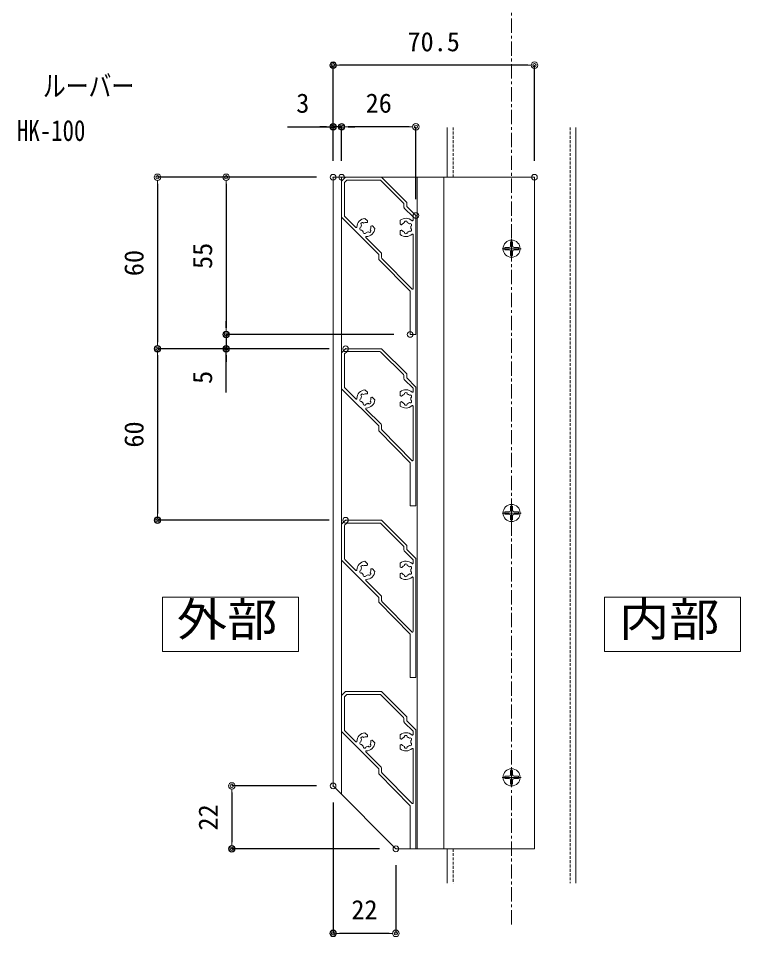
# Model space of a CAD drawing. Units: millimetres, scale not verified. Extents: x -1682 to 1682, y -1188 to 1188.
# Drawn here: x 262 to 767, y 50 to 693 of the extents above; entities that cross this region are included whole.
import ezdxf
from ezdxf.enums import TextEntityAlignment as Align

# ---------------------------------------------------------------- set-up
doc = ezdxf.new("R2010")
doc.units = ezdxf.units.MM
doc.header["$LTSCALE"] = 8
doc.header["$PDMODE"] = 32
doc.header["$PDSIZE"] = 4
doc.linetypes.add('USER1', pattern=[2, 1.25, -0.25, 0.25, -0.25])
doc.linetypes.add('USER3', pattern=[0.375, 0.25, -0.125])
for name, color, linetype, lineweight in [('0-0_0', 7, 'Continuous', 18), ('0-1_DEFPOINTS', 7, 'Continuous', 18), ('0-6_6ﾊｯﾁﾝｸﾞ', 4, 'Continuous', 18), ('0-8_3中心線', 2, 'USER1', 18), ('0-C_P4-12', 7, 'Continuous', 18), ('0-E_4アルミ', 6, 'Continuous', 18), ('1-1_HACH', 7, 'Continuous', 18), ('1-2_2躯体隠れ', 6, 'USER3', 18)]:
    doc.layers.add(name, color=color, linetype=linetype, lineweight=lineweight)
doc.layers.add('0-A_1手摺寸法', color=7, linetype='Continuous')
doc.styles.add('ＭＳ ゴシック', font='')
doc.styles.get('ＭＳ ゴシック').set_extended_font_data('MS Gothic')

# ---------------------------------------------------------------- blocks, each defined once
blk = doc.blocks.new('_ORIGIN2')
at = {"layer": '0-0_0'}
blk.add_line((-0.5, 0), (-1, 0), dxfattribs=at)
for radius in [0.5, 0.25]:
    blk.add_circle((0, 0), radius, dxfattribs=at)
blk = doc.blocks.new('D46')
at = {"layer": '0-1_DEFPOINTS'}
for p in [(527.418, -1162.07), (452.53, -1272.07), (581.418, -1272.07)]:
    blk.add_point(p, dxfattribs=at)
at = {"layer": '0-A_1手摺寸法'}
for p, q in [((515.918, -1162.07), (452.53, -1162.07)), ((452.53, -1166.67), (452.53, -1267.47)), ((569.918, -1272.07), (452.53, -1272.07))]:
    blk.add_line(p, q, dxfattribs=at)
at = {"layer": '0-A_1手摺寸法', "xscale": 4.6, "yscale": 4.6}
for p, rotation in [((452.53, -1162.07), 90), ((452.53, -1272.07), 270)]:
    blk.add_blockref('_ORIGIN2', p, dxfattribs=dict(at, rotation=rotation))
at = {"layer": '0-A_1手摺寸法', "style": 'ＭＳ ゴシック'}
blk.add_text('55', height=13.49, rotation=90, dxfattribs=at).set_placement((446.78, -1226.27), align=Align.BOTTOM_LEFT)
blk = doc.blocks.new('D47')
at = {"layer": '0-1_DEFPOINTS'}
for p in [(581.418, -1272.07), (452.53, -1282.07), (536.218, -1282.07)]:
    blk.add_point(p, dxfattribs=at)
at = {"layer": '0-A_1手摺寸法'}
for p, q in [((452.53, -1267.47), (452.53, -1262.87)), ((569.918, -1272.07), (452.53, -1272.07)), ((452.53, -1272.07), (452.53, -1282.07)), ((452.53, -1272.07), (452.53, -1282.07)), ((524.718, -1282.07), (452.53, -1282.07)), ((452.53, -1312.745), (452.53, -1282.07)), ((452.53, -1286.67), (452.53, -1291.27))]:
    blk.add_line(p, q, dxfattribs=at)
at = {"layer": '0-A_1手摺寸法', "xscale": 4.6, "yscale": 4.6}
for p, rotation in [((452.53, -1272.07), 270), ((452.53, -1282.07), 90)]:
    blk.add_blockref('_ORIGIN2', p, dxfattribs=dict(at, rotation=rotation))
at = {"layer": '0-A_1手摺寸法', "style": 'ＭＳ ゴシック'}
blk.add_text('5', height=13.49, rotation=90, dxfattribs=at).set_placement((446.78, -1306.688), align=Align.BOTTOM_LEFT)
blk = doc.blocks.new('D48')
at = {"layer": '0-1_DEFPOINTS'}
for p in [(527.418, -1162.07), (404.485, -1282.07), (536.218, -1282.07)]:
    blk.add_point(p, dxfattribs=at)
at = {"layer": '0-A_1手摺寸法'}
for p, q in [((515.918, -1162.07), (404.485, -1162.07)), ((404.485, -1166.67), (404.485, -1277.47)), ((524.718, -1282.07), (404.485, -1282.07))]:
    blk.add_line(p, q, dxfattribs=at)
at = {"layer": '0-A_1手摺寸法', "xscale": 4.6, "yscale": 4.6}
for p, rotation in [((404.485, -1162.07), 90), ((404.485, -1282.07), 270)]:
    blk.add_blockref('_ORIGIN2', p, dxfattribs=dict(at, rotation=rotation))
at = {"layer": '0-A_1手摺寸法', "style": 'ＭＳ ゴシック'}
blk.add_text('60', height=13.49, rotation=90, dxfattribs=at).set_placement((398.735, -1231.27), align=Align.BOTTOM_LEFT)
blk = doc.blocks.new('D49')
at = {"layer": '0-1_DEFPOINTS'}
for p in [(536.218, -1282.07), (404.485, -1402.07), (536.218, -1402.07)]:
    blk.add_point(p, dxfattribs=at)
at = {"layer": '0-A_1手摺寸法'}
for p, q in [((524.718, -1282.07), (404.485, -1282.07)), ((404.485, -1286.67), (404.485, -1397.47)), ((524.718, -1402.07), (404.485, -1402.07))]:
    blk.add_line(p, q, dxfattribs=at)
at = {"layer": '0-A_1手摺寸法', "xscale": 4.6, "yscale": 4.6}
for p, rotation in [((404.485, -1282.07), 90), ((404.485, -1402.07), 270)]:
    blk.add_blockref('_ORIGIN2', p, dxfattribs=dict(at, rotation=rotation))
at = {"layer": '0-A_1手摺寸法', "style": 'ＭＳ ゴシック'}
blk.add_text('60', height=13.49, rotation=90, dxfattribs=at).set_placement((398.735, -1351.27), align=Align.BOTTOM_LEFT)
blk = doc.blocks.new('D50')
at = {"layer": '0-1_DEFPOINTS'}
for p in [(527.418, -1588.07), (456.477, -1632.07), (571.418, -1632.07)]:
    blk.add_point(p, dxfattribs=at)
at = {"layer": '0-A_1手摺寸法'}
for p, q in [((515.918, -1588.07), (456.477, -1588.07)), ((456.477, -1592.67), (456.477, -1627.47)), ((559.918, -1632.07), (456.477, -1632.07))]:
    blk.add_line(p, q, dxfattribs=at)
at = {"layer": '0-A_1手摺寸法', "xscale": 4.6, "yscale": 4.6}
for p, rotation in [((456.477, -1588.07), 90), ((456.477, -1632.07), 270)]:
    blk.add_blockref('_ORIGIN2', p, dxfattribs=dict(at, rotation=rotation))
at = {"layer": '0-A_1手摺寸法', "style": 'ＭＳ ゴシック'}
blk.add_text('22', height=13.49, rotation=90, dxfattribs=at).set_placement((450.727, -1619.27), align=Align.BOTTOM_LEFT)
blk = doc.blocks.new('D51')
at = {"layer": '0-1_DEFPOINTS'}
for p in [(527.418, -1588.07), (571.418, -1632.07), (527.418, -1691.223)]:
    blk.add_point(p, dxfattribs=at)
at = {"layer": '0-A_1手摺寸法'}
for p, q in [((527.418, -1599.57), (527.418, -1691.223)), ((571.418, -1643.57), (571.418, -1691.223)), ((566.818, -1691.223), (532.018, -1691.223))]:
    blk.add_line(p, q, dxfattribs=at)
at = {"layer": '0-A_1手摺寸法', "xscale": 4.6, "yscale": 4.6, "rotation": 180}
blk.add_blockref('_ORIGIN2', (527.418, -1691.223), dxfattribs=at)
at = {"layer": '0-A_1手摺寸法', "xscale": 4.6, "yscale": 4.6}
blk.add_blockref('_ORIGIN2', (571.418, -1691.223), dxfattribs=at)
at = {"layer": '0-A_1手摺寸法', "style": 'ＭＳ ゴシック'}
blk.add_text('22', height=13.49, dxfattribs=at).set_placement((540.218, -1685.473), align=Align.BOTTOM_LEFT)
blk = doc.blocks.new('D52')
at = {"layer": '0-1_DEFPOINTS'}
for p in [(527.418, -1083.68), (527.418, -1162.07), (668.418, -1162.07)]:
    blk.add_point(p, dxfattribs=at)
at = {"layer": '0-A_1手摺寸法'}
for p, q in [((527.418, -1150.57), (527.418, -1083.68)), ((663.818, -1083.68), (532.018, -1083.68)), ((668.418, -1150.57), (668.418, -1083.68))]:
    blk.add_line(p, q, dxfattribs=at)
at = {"layer": '0-A_1手摺寸法', "xscale": 4.6, "yscale": 4.6, "rotation": 180}
blk.add_blockref('_ORIGIN2', (527.418, -1083.68), dxfattribs=at)
at = {"layer": '0-A_1手摺寸法', "xscale": 4.6, "yscale": 4.6}
blk.add_blockref('_ORIGIN2', (668.418, -1083.68), dxfattribs=at)
at = {"layer": '0-A_1手摺寸法', "style": 'ＭＳ ゴシック'}
blk.add_text('70.5', height=13.49, dxfattribs=at).set_placement((579.518, -1077.93), align=Align.BOTTOM_LEFT)
blk = doc.blocks.new('D53')
at = {"layer": '0-1_DEFPOINTS'}
for p in [(533.418, -1126.697), (533.418, -1162.07), (585.418, -1188.898)]:
    blk.add_point(p, dxfattribs=at)
at = {"layer": '0-A_1手摺寸法'}
for p, q in [((533.418, -1150.57), (533.418, -1126.697)), ((580.818, -1126.697), (538.018, -1126.697)), ((585.418, -1177.398), (585.418, -1126.697))]:
    blk.add_line(p, q, dxfattribs=at)
at = {"layer": '0-A_1手摺寸法', "xscale": 4.6, "yscale": 4.6, "rotation": 180}
blk.add_blockref('_ORIGIN2', (533.418, -1126.697), dxfattribs=at)
at = {"layer": '0-A_1手摺寸法', "xscale": 4.6, "yscale": 4.6}
blk.add_blockref('_ORIGIN2', (585.418, -1126.697), dxfattribs=at)
at = {"layer": '0-A_1手摺寸法', "style": 'ＭＳ ゴシック'}
blk.add_text('26', height=13.49, dxfattribs=at).set_placement((550.218, -1120.947), align=Align.BOTTOM_LEFT)
blk = doc.blocks.new('D54')
at = {"layer": '0-1_DEFPOINTS'}
for p in [(527.418, -1126.697), (527.418, -1162.07), (533.418, -1162.07)]:
    blk.add_point(p, dxfattribs=at)
at = {"layer": '0-A_1手摺寸法'}
for p, q in [((495.577, -1126.697), (527.418, -1126.697)), ((522.818, -1126.697), (518.218, -1126.697)), ((527.418, -1150.57), (527.418, -1126.697)), ((533.418, -1126.697), (527.418, -1126.697)), ((533.418, -1126.697), (527.418, -1126.697)), ((533.418, -1150.57), (533.418, -1126.697)), ((538.018, -1126.697), (542.618, -1126.697))]:
    blk.add_line(p, q, dxfattribs=at)
at = {"layer": '0-A_1手摺寸法', "xscale": 4.6, "yscale": 4.6}
blk.add_blockref('_ORIGIN2', (527.418, -1126.697), dxfattribs=at)
at = {"layer": '0-A_1手摺寸法', "xscale": 4.6, "yscale": 4.6, "rotation": 180}
blk.add_blockref('_ORIGIN2', (533.418, -1126.697), dxfattribs=at)
at = {"layer": '0-A_1手摺寸法', "style": 'ＭＳ ゴシック'}
blk.add_text('3', height=13.49, dxfattribs=at).set_placement((501.634, -1120.947), align=Align.BOTTOM_LEFT)
blk = doc.blocks.new('HK-100')
at = {"layer": '0-0_0'}
for p, q in [((-26, 53.6), (-24.6, 55)), ((-24.6, 55), (-12, 55)), ((-12, 55), (-3.2, 46.2)), ((-26, 53.6), (-26, 41)), ((-25, 52.979), (-25, 41.621)), ((-24.854, 53.332), (-24.332, 53.854)), ((-23.979, 54), (-12.621, 54)), ((-12.268, 53.854), (-4.346, 45.932)), ((-4.2, 45.579), (-4.2, 44.579)), ((-3.2, 46.2), (-3.2, 44.786)), ((-4.054, 44.225), (-1, 41.172)), ((-3.2, 44.786), (0, 41.586)), ((-13, 28), (-26, 41)), ((-21.038, 37.453), (-24.854, 41.268)), ((-17.852, 40.631), (-16.984, 39.762)), ((-16.998, 39.324), (-16.932, 39.569)), ((-5.5, 39.948), (-5.5, 38.72)), ((-1, 41.172), (-1, 40.593)), ((0, 41.586), (0, 0)), ((-15.626, 37.952), (-15.381, 38.018)), ((-14.319, 37.098), (-15.188, 37.966)), ((-5.5, 34.952), (-5.5, 36.18)), ((-5.18, 38.42), (-5.4, 38.547)), ((-5.18, 36.48), (-5.4, 36.353)), ((-1, 34.946), (-1, 15.995)), ((-12, 28.207), (-12, 26.885)), ((-2, 0), (0, 0))]:
    blk.add_line(p, q, dxfattribs=at)
blk.add_lwpolyline([(-13, 28), (-13, 26.28), (-2, 15.101), (-2, 0)], dxfattribs=at)
for centre, radius, start, end in [((-24.5, 52.979), 0.5, 135, 180), ((-23.979, 53.5), 0.5, 90, 135), ((-12.621, 53.5), 0.5, 45, 90), ((-4.7, 45.579), 0.5, 0, 45), ((-3.7, 44.579), 0.5, 180, 225), ((-24.5, 41.621), 0.5, 180, 225), ((-17.5, 37.45), 3.2, 96.31781, 177.56845), ((-18.737, 38.687), 0.5, 36.78679, 233.21321), ((-17.5, 37.45), 1.75, 80.88684, 118.57358), ((-17.191, 39.375), 0.2, 260.88684, 345), ((-17.125, 39.621), 0.2, 345, 45), ((-3.5, 37.45), 3.2, 47.43155, 128.68219), ((-5.3, 38.72), 0.2, 180, 240), ((-3.5, 37.45), 1.75, 106.42642, 144.11316), ((-3.5, 39.2), 0.5, 351.78679, 188.21321), ((-3.5, 37.45), 1.75, 46.42642, 73.57358), ((-1.984, 38.325), 0.5, 291.78679, 128.21321), ((-1.2, 39.954), 0.2, 227.43155, 0), ((-19.19, 36.997), 0.5, 96.78679, 293.21321), ((-17.5, 37.45), 1.75, 151.42642, 178.57358), ((-17.5, 37.45), 1.75, 211.42642, 238.57358), ((-17.953, 35.76), 0.5, 156.78679, 353.21321), ((-17.5, 37.45), 1.75, 271.42642, 298.57358), ((-17.5, 37.45), 3.2, 272.43155, 353.68219), ((-16.263, 36.213), 0.5, 216.78679, 53.21321), ((-17.5, 37.45), 1.75, 331.42642, 9.11316), ((-15.575, 37.759), 0.2, 105, 189.11316), ((-15.329, 37.825), 0.2, 45, 105), ((-5.3, 36.18), 0.2, 120, 180), ((-5.08, 38.593), 0.2, 240, 324.11316), ((-5.08, 36.307), 0.2, 35.88684, 120), ((-3.5, 37.45), 1.75, 215.88684, 253.57358), ((-3.5, 35.7), 0.5, 171.78679, 8.21321), ((-3.5, 37.45), 1.75, 286.42642, 313.57358), ((-1.984, 36.575), 0.5, 231.78679, 68.21321), ((-3.5, 37.45), 1.75, 346.42642, 13.57358), ((-17.356, 34.053), 0.2, 92.43155, 225), ((-3.5, 37.45), 3.2, 231.31781, 312.56845), ((-1.2, 34.946), 0.2, 0, 132.56845), ((-12.5, 28.207), 0.5, 0, 45), ((-11.5, 26.885), 0.5, 180, 215.53768)]:
    blk.add_arc(centre, radius, start, end, dxfattribs=at)
at = {"layer": '0-0_0', "color": 4}
for centre, start, end in [((-20.897, 37.594), 225, 357.57254), ((-17.356, 34.053), 92.42746, 225)]:
    blk.add_arc(centre, 0.2, start, end, dxfattribs=at)
at = {"layer": '1-1_HACH'}
for p, q in [((-25, 52.979), (-25, 41.621)), ((-24.332, 53.854), (-24.854, 53.332)), ((-12.621, 54), (-23.979, 54)), ((-4.346, 45.932), (-12.268, 53.854)), ((-4.2, 44.579), (-4.2, 45.579)), ((-1, 41.172), (-4.054, 44.225)), ((-24.854, 41.268), (-21.038, 37.453)), ((-1, 39.954), (-1, 41.172)), ((-17.497, 33.912), (-12.146, 28.561)), ((-12, 28.207), (-12, 26.885)), ((-11.907, 26.594), (-1.319, 15.834))]:
    blk.add_line(p, q, dxfattribs=at)
at = {"layer": '1-1_HACH', "color": 5}
blk.add_line((-15.105, 37.874), (-15.101, 37.879), dxfattribs=at)
at = {"layer": '1-1_HACH'}
for centre, radius, start, end in [((-24.5, 52.979), 0.5, 135, 180), ((-23.979, 53.5), 0.5, 90, 135), ((-12.621, 53.5), 0.5, 45, 90), ((-4.7, 45.579), 0.5, 0, 45), ((-3.7, 44.579), 0.5, 180, 225), ((-24.5, 41.621), 0.5, 180, 225), ((-12.5, 28.207), 0.5, 0, 45), ((-1.2, 15.995), 0.2, 215.53768, 0)]:
    blk.add_arc(centre, radius, start, end, dxfattribs=at)

msp = doc.modelspace()

# ---------------------------------------------------------------- linework, layer by layer
at = {"layer": '0-6_6ﾊｯﾁﾝｸﾞ'}
for p, q in [((606.224, 536.2), (606.224, 533.142)), ((606.224, 536.2), (607.724, 536.2)), ((606.974, 524.792), (606.974, 537.992)), ((607.724, 536.2), (607.724, 533.142)), ((613.574, 531.392), (600.374, 531.392)), ((605.224, 532.142), (602.166, 532.142)), ((602.166, 530.642), (602.166, 532.142)), ((605.224, 530.642), (602.166, 530.642)), ((606.224, 526.584), (606.224, 529.642)), ((607.724, 526.584), (607.724, 529.642)), ((608.724, 532.142), (611.782, 532.142)), ((608.724, 530.642), (611.782, 530.642)), ((611.782, 530.642), (611.782, 532.142)), ((606.224, 526.584), (607.724, 526.584)), ((605.224, 347.142), (602.166, 347.142)), ((602.166, 347.142), (602.166, 345.642)), ((606.224, 351.2), (606.224, 348.142)), ((606.224, 351.2), (607.724, 351.2)), ((606.974, 352.992), (606.974, 339.792)), ((607.724, 351.2), (607.724, 348.142)), ((608.724, 347.142), (611.782, 347.142)), ((611.782, 347.142), (611.782, 345.642)), ((613.574, 346.392), (600.374, 346.392)), ((605.224, 345.642), (602.166, 345.642)), ((606.224, 341.584), (606.224, 344.642)), ((606.224, 341.584), (607.724, 341.584)), ((607.724, 341.584), (607.724, 344.642)), ((608.724, 345.642), (611.782, 345.642)), ((606.974, 167.992), (606.974, 154.792)), ((613.574, 161.392), (600.374, 161.392)), ((605.224, 162.142), (602.166, 162.142)), ((602.166, 162.142), (602.166, 160.642)), ((606.224, 166.2), (606.224, 163.142)), ((606.224, 166.2), (607.724, 166.2)), ((607.724, 166.2), (607.724, 163.142)), ((608.724, 162.142), (611.782, 162.142)), ((611.782, 162.142), (611.782, 160.642)), ((605.224, 160.642), (602.166, 160.642)), ((606.224, 156.584), (606.224, 159.642)), ((606.224, 156.584), (607.724, 156.584)), ((607.724, 156.584), (607.724, 159.642)), ((608.724, 160.642), (611.782, 160.642))]:
    msp.add_line(p, q, dxfattribs=at)
for centre in [(606.974, 531.392), (606.974, 346.392), (606.974, 161.392)]:
    msp.add_circle(centre, 6, dxfattribs=at)
for centre, start, end in [((605.224, 533.142), 270, 0), ((605.224, 529.642), 0, 90), ((608.724, 533.142), 180, 270), ((608.724, 529.642), 90, 180), ((605.224, 348.142), 270, 0), ((608.724, 348.142), 180, 270), ((605.224, 344.642), 0, 90), ((608.724, 344.642), 90, 180), ((605.224, 163.142), 270, 0), ((608.724, 163.142), 180, 270), ((605.224, 159.642), 0, 90), ((608.724, 159.642), 90, 180)]:
    msp.add_arc(centre, 1, start, end, dxfattribs=at)
at = {"layer": '0-8_3中心線'}
msp.add_line((606.974, 58.509), (606.974, 867.332), dxfattribs=at)
at = {"layer": '0-C_P4-12'}
for p, q in [((362.507, 287.538), (362.507, 249.527)), ((672.045, 287.538), (672.045, 249.527))]:
    msp.add_line(p, q, dxfattribs=at)
for points in [[(362.507, 249.527), (457.833, 249.527), (457.833, 287.538), (362.507, 287.538)], [(672.045, 249.528), (767.371, 249.528), (767.371, 287.538), (672.045, 287.538)]]:
    msp.add_lwpolyline(points, dxfattribs=at)
at = {"layer": '0-E_4アルミ'}
for p, q in [((561.974, 616.352), (561.974, 581.392)), ((651.974, 616.352), (651.974, 87.273)), ((481.974, 155.392), (481.974, 581.392)), ((622.974, 581.392), (481.974, 581.392)), ((487.974, 149.392), (487.974, 581.392)), ((540.974, 111.392), (540.974, 581.392)), ((559.474, 111.392), (559.474, 581.392)), ((622.974, 111.392), (622.974, 581.392)), ((481.974, 155.392), (525.974, 111.392)), ((622.974, 111.392), (525.974, 111.392)), ((561.974, 111.392), (561.974, 87.273))]:
    msp.add_line(p, q, dxfattribs=at)
at = {"layer": '1-2_2躯体隠れ'}
for p, q in [((565.974, 616.352), (565.974, 581.392)), ((647.974, 616.352), (647.974, 87.273)), ((565.974, 111.392), (565.974, 87.273))]:
    msp.add_line(p, q, dxfattribs=at)

# ---------------------------------------------------------------- block references
at = {"layer": '0-0_0', "xscale": 2, "yscale": 2}
for p in [(539.974, 471.392), (539.974, 351.392), (539.974, 231.392), (539.974, 111.392)]:
    msp.add_blockref('HK-100', p, dxfattribs=at)
at = {"layer": '0-A_1手摺寸法'}
for name in ['D52', 'D54', 'D53', 'D48', 'D46', 'D47', 'D49', 'D50', 'D51']:
    msp.add_blockref(name, (-45.445, 1743.461), dxfattribs=at)

# ---------------------------------------------------------------- texts
at = {"layer": '0-0_0', "style": 'ＭＳ ゴシック', "width": 0.8}
for s, p in [('ルーバー', (278.752, 633.561)), ('HK-100', (260.664, 602.44))]:
    msp.add_text(s, height=14.66, dxfattribs=at).set_placement(p, align=Align.BOTTOM_LEFT)
at = {"layer": '0-C_P4-12', "style": 'ＭＳ ゴシック', "width": 1.1}
for s, p in [('外部', (372.566, 253.16)), ('内部', (682.105, 253.16))]:
    msp.add_text(s, height=23.46, dxfattribs=at).set_placement(p, align=Align.BOTTOM_LEFT)

doc.saveas('drawing.dxf')
